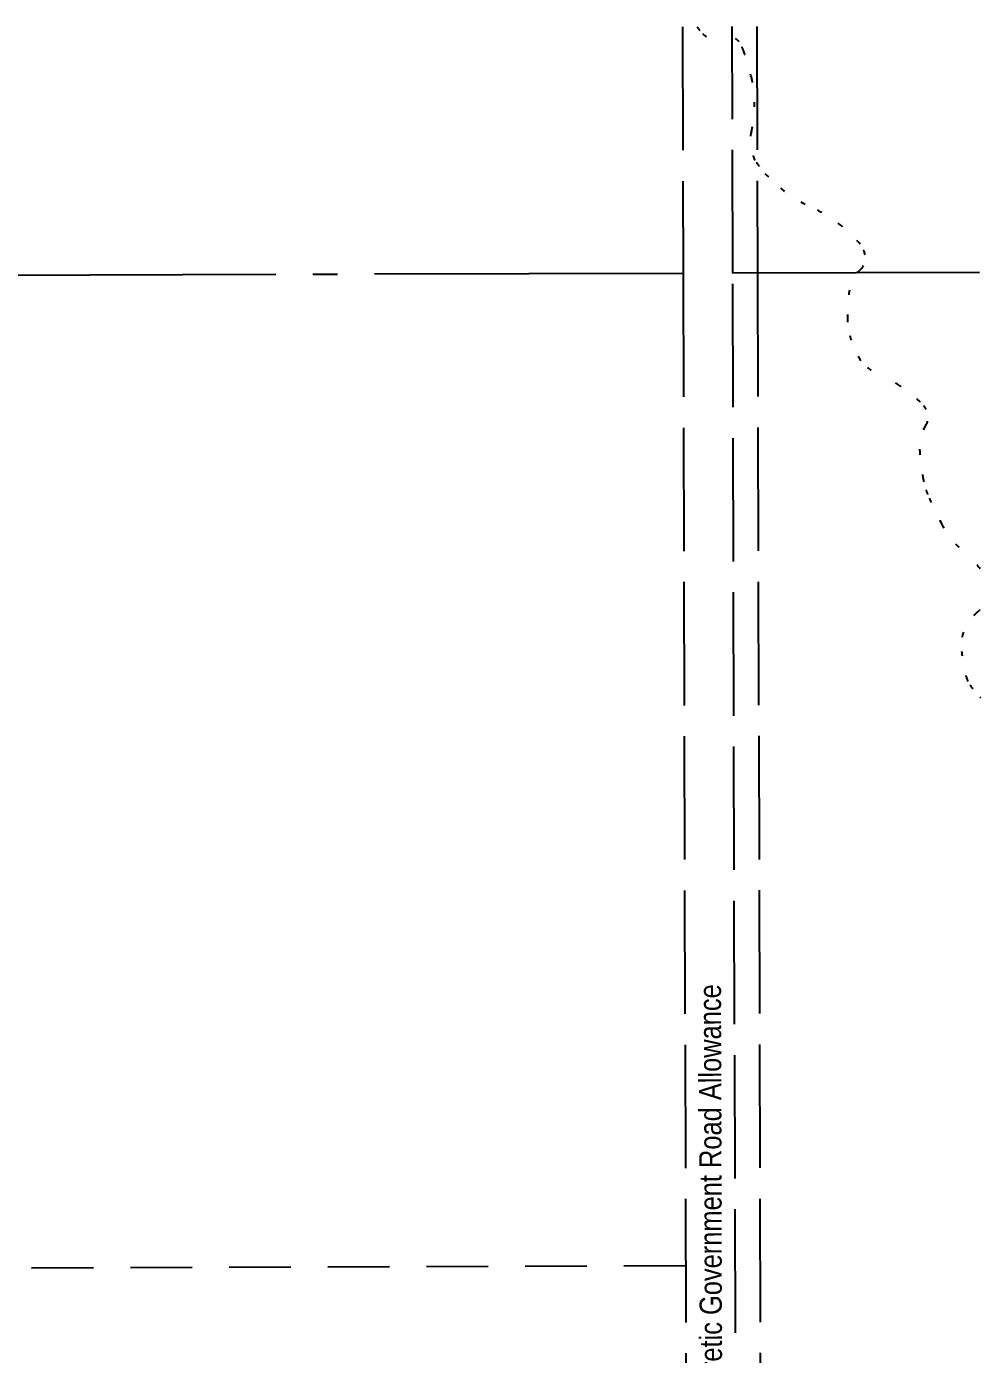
# Model space of a CAD drawing. Extents: x 508119 to 516015, y 6054829 to 6062261.
# Drawn here: x 511067 to 511454, y 6057520 to 6058058 of the extents above; entities that cross this region are included whole.
import ezdxf
from ezdxf.enums import TextEntityAlignment as Align

# ---------------------------------------------------------------- set-up
doc = ezdxf.new("R2010")
doc.units = 0
doc.header["$LTSCALE"] = 5
for name, pattern in [('foc-LSD', [8, 5, -3]), ('foc-QUARTERLINE', [33, 25, -3, 2, -3]), ('foc-UNSURVEYED', [12.5, 10, -2.5]), ('foc-WHEELTRACKS', [2, 0.4, -1.6])]:
    doc.linetypes.add(name, pattern=pattern)
for name, color, linetype in [('L-ROAD-T', 7, 'Continuous'), ('L-SECQ', 8, 'foc-QUARTERLINE'), ('L-SECTION-LSD', 7, 'foc-LSD'), ('L-USEC', 7, 'foc-UNSURVEYED'), ('T-WATER-P3', 160, 'foc-WHEELTRACKS')]:
    doc.layers.add(name, color=color, linetype=linetype)
doc.styles.add('80L', font='ARIALN.TTF', dxfattribs={"height": 10})

msp = doc.modelspace()

# ---------------------------------------------------------------- linework, layer by layer
at = {"layer": 'L-SECQ'}
for p, q in [((511333.085, 6057958.305), (510567.122, 6057956.114)), ((511453.139, 6057958.649), (511353.191, 6057958.363))]:
    msp.add_line(p, q, dxfattribs=at)
at = {"layer": 'L-SECTION-LSD', "flags": 128}
msp.add_lwpolyline([(511334.091, 6057556.178), (510531.362, 6057553.448)], dxfattribs=at)
at = {"layer": 'L-USEC'}
for p, q in [((511332.834, 6058058.254), (511333.085, 6057958.305)), ((511353.191, 6057958.363), (511352.941, 6058058.311)), ((511362.994, 6058058.34), (511363.244, 6057958.392)), ((511333.085, 6057958.305), (511335.097, 6057154.05)), ((511355.203, 6057154.108), (511353.191, 6057958.363)), ((511363.244, 6057958.392), (511365.256, 6057154.126))]:
    msp.add_line(p, q, dxfattribs=at)
at = {"layer": 'T-WATER-P3'}
for points in [[(511453.439, 6057838.566, 0.0840147), (511447.57, 6057844.948, -0.1123584), (511437.778, 6057856.872, -0.008662), (511432.787, 6057867.3, -0.0277225), (511431.467, 6057870.665, -0.0401322), (511430.21, 6057875.845, -0.0193152), (511428.895, 6057886.829, -0.1650648), (511431.373, 6057896.668, 0.27044), (511431.667, 6057903.131, 0.0899913), (511429.27, 6057906.205, 0.0324782), (511420.823, 6057912.818, 0.0504996), (511413.047, 6057917.05, -0.0723503), (511407.74, 6057920.245, -0.0956557), (511403.97, 6057924.777, -0.062285), (511400.641, 6057933.146, -0.0615444), (511399.671, 6057940.495, -0.0409934), (511400.488, 6057951.569, -0.1700868), (511404.958, 6057959.899, 0.2676765), (511406.845, 6057965.864, 0.1163515), (511404.783, 6057970.15, 0.0533408), (511397.516, 6057977.4, 0.0624439), (511384.727, 6057985.292, -0.0653941), (511372.554, 6057992.902, -0.0319389), (511366.232, 6057998.83, -0.0484309), (511362.737, 6058003.361, -0.2035418), (511360.738, 6058015.862, 0.1180858), (511360.907, 6058037.107, 0.0267559), (511357.691, 6058048.265, 0.0713992), (511355.685, 6058052.148, 0.3642391), (511348.622, 6058053.974, -0.3331622), (511340.95, 6058055.509, -0.0175916), (511338.649, 6058058.27)], [(511453.57, 6057786.501, -0.0012399), (511453.382, 6057786.689, -0.044112), (511449.257, 6057791.665, -0.090753), (511447.796, 6057794.91, -0.0303071), (511445.887, 6057805.315, -0.2587066), (511452.264, 6057821.032, 0.0363256), (511453.48, 6057822.168)]]:
    msp.add_lwpolyline(points, format="xyb", dxfattribs=at)

# ---------------------------------------------------------------- texts
at = {"layer": 'L-ROAD-T', "style": '80L'}
msp.add_text('Theoretic Government Road Allowance', height=8.99533, rotation=90.14797, dxfattribs=at).set_placement((511344.174, 6057580.371), align=Align.MIDDLE_CENTER)

doc.saveas('drawing.dxf')
